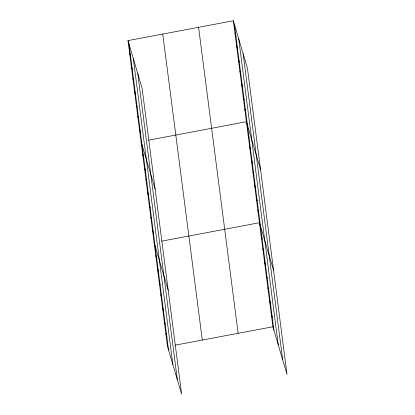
<?xml version="1.0" encoding="UTF-8"?>
<svg xmlns="http://www.w3.org/2000/svg" width="415" height="415" viewBox="0 0 415 415"><rect width="100%" height="100%" fill="white"/><g stroke="black" fill="none" stroke-linecap="round" stroke-linejoin="round"><path stroke-width="0.62" d="M127.986 40.608L142.096 88.245L181.646 394.25L167.536 346.613L127.986 40.608L233.355 20.75L247.465 68.387L287.014 374.392L272.904 326.755L233.355 20.75M148.487 140.187L246.406 121.73L260.516 169.367M161.539 241.167L259.458 222.715L273.568 270.347M174.985 345.207L272.904 326.755M234.989 33.371L236.005 36.816M236.617 45.998L237.639 49.437M238.251 58.619L239.268 62.058M239.88 71.24L240.902 74.684M241.514 83.861L242.531 87.306M243.143 96.488L244.165 99.927M244.777 109.109L245.794 112.553M248.035 134.356L249.057 137.796M249.669 146.977L250.686 150.417M251.298 159.599L252.32 163.043M252.932 172.22L253.949 175.664M254.561 184.846L255.583 188.286M256.195 197.467L257.212 200.912M257.824 210.089L258.846 213.533M261.139 235.72L262.156 239.159M262.82 248.725L263.836 252.164M264.5 261.73L265.517 265.169M266.181 274.735L267.198 278.175M267.862 287.74L268.879 291.18M269.543 300.745L270.559 304.185M271.223 313.75L272.24 317.19M129.62 53.234L130.637 56.673M131.249 65.855L132.271 69.295M132.883 78.477L133.9 81.921M134.512 91.103L135.534 94.542M136.146 103.724L137.163 107.163M137.775 116.345L138.797 119.79M139.409 128.966L140.426 132.411M141.038 141.593L155.148 189.23M142.667 154.214L143.689 157.653M144.301 166.835L145.317 170.28M145.93 179.462L146.952 182.901M147.564 192.083L148.58 195.522M149.193 204.704L150.214 208.148M150.827 217.325L151.843 220.77M152.455 229.952L153.477 233.391M154.09 242.573L168.2 290.21M155.77 255.578L156.787 259.017M157.451 268.583L158.468 272.027M159.132 281.588L160.149 285.032M160.812 294.593L161.829 298.037M162.493 307.598L163.51 311.043M164.174 320.603L165.191 324.048M165.855 333.608L166.872 337.053M243.149 53.805L282.693 359.805M238.698 38.777L278.242 344.782M234.376 24.195L273.921 330.195M198.583 27.302L238.132 333.307M162.758 34.056L202.302 340.061M137.78 73.663L177.324 379.668M133.329 58.634L172.873 364.64M129.008 44.052L168.552 350.058"/></g></svg>
